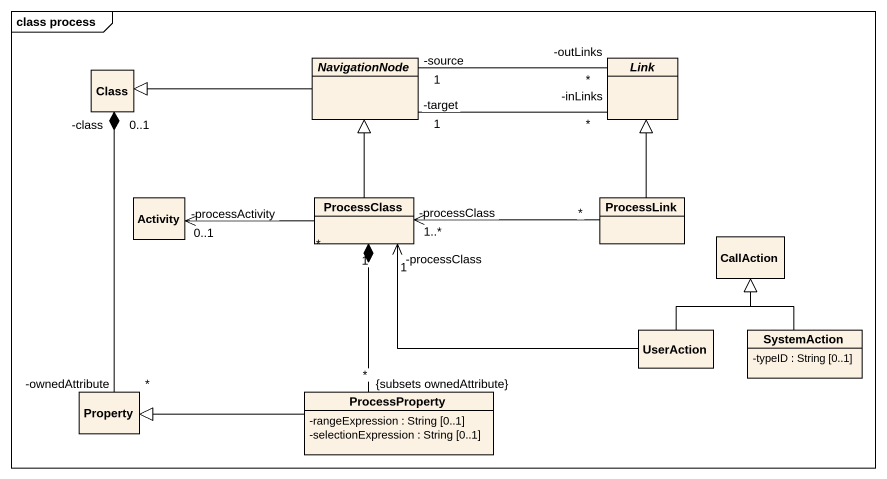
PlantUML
@startuml
mainframe class process
hide circle
hide empty members
skinparam classAttributeIconSize 0
class "Class" as Class_
abstract class NavigationNode
abstract class Link
class Activity
class ProcessClass
class ProcessLink
class CallAction
class UserAction
class SystemAction {
  -typeID : String [0..1]
}
class Property
class ProcessProperty {
  -rangeExpression : String [0..1]
  -selectionExpression : String [0..1]
}
Class_ "-class\n0..1" *-- "-ownedAttribute\n*" Property
NavigationNode -left-|> Class_
NavigationNode "-target\n1" -right- "-inLinks\n*" Link
NavigationNode "-source\n1" -right- "-outLinks\n*" Link
ProcessClass -up-|> NavigationNode
ProcessClass "*" -left-> "-processActivity\n0..1" Activity
ProcessClass "1" *-- "*\n{subsets ownedAttribute}" ProcessProperty
ProcessLink -up-|> Link
ProcessLink "*" -left-> "-processClass\n1..*" ProcessClass
UserAction -left-> "-processClass\n1" ProcessClass
UserAction -up-|> CallAction
SystemAction -up-|> CallAction
ProcessProperty -left-|> Property
@enduml
